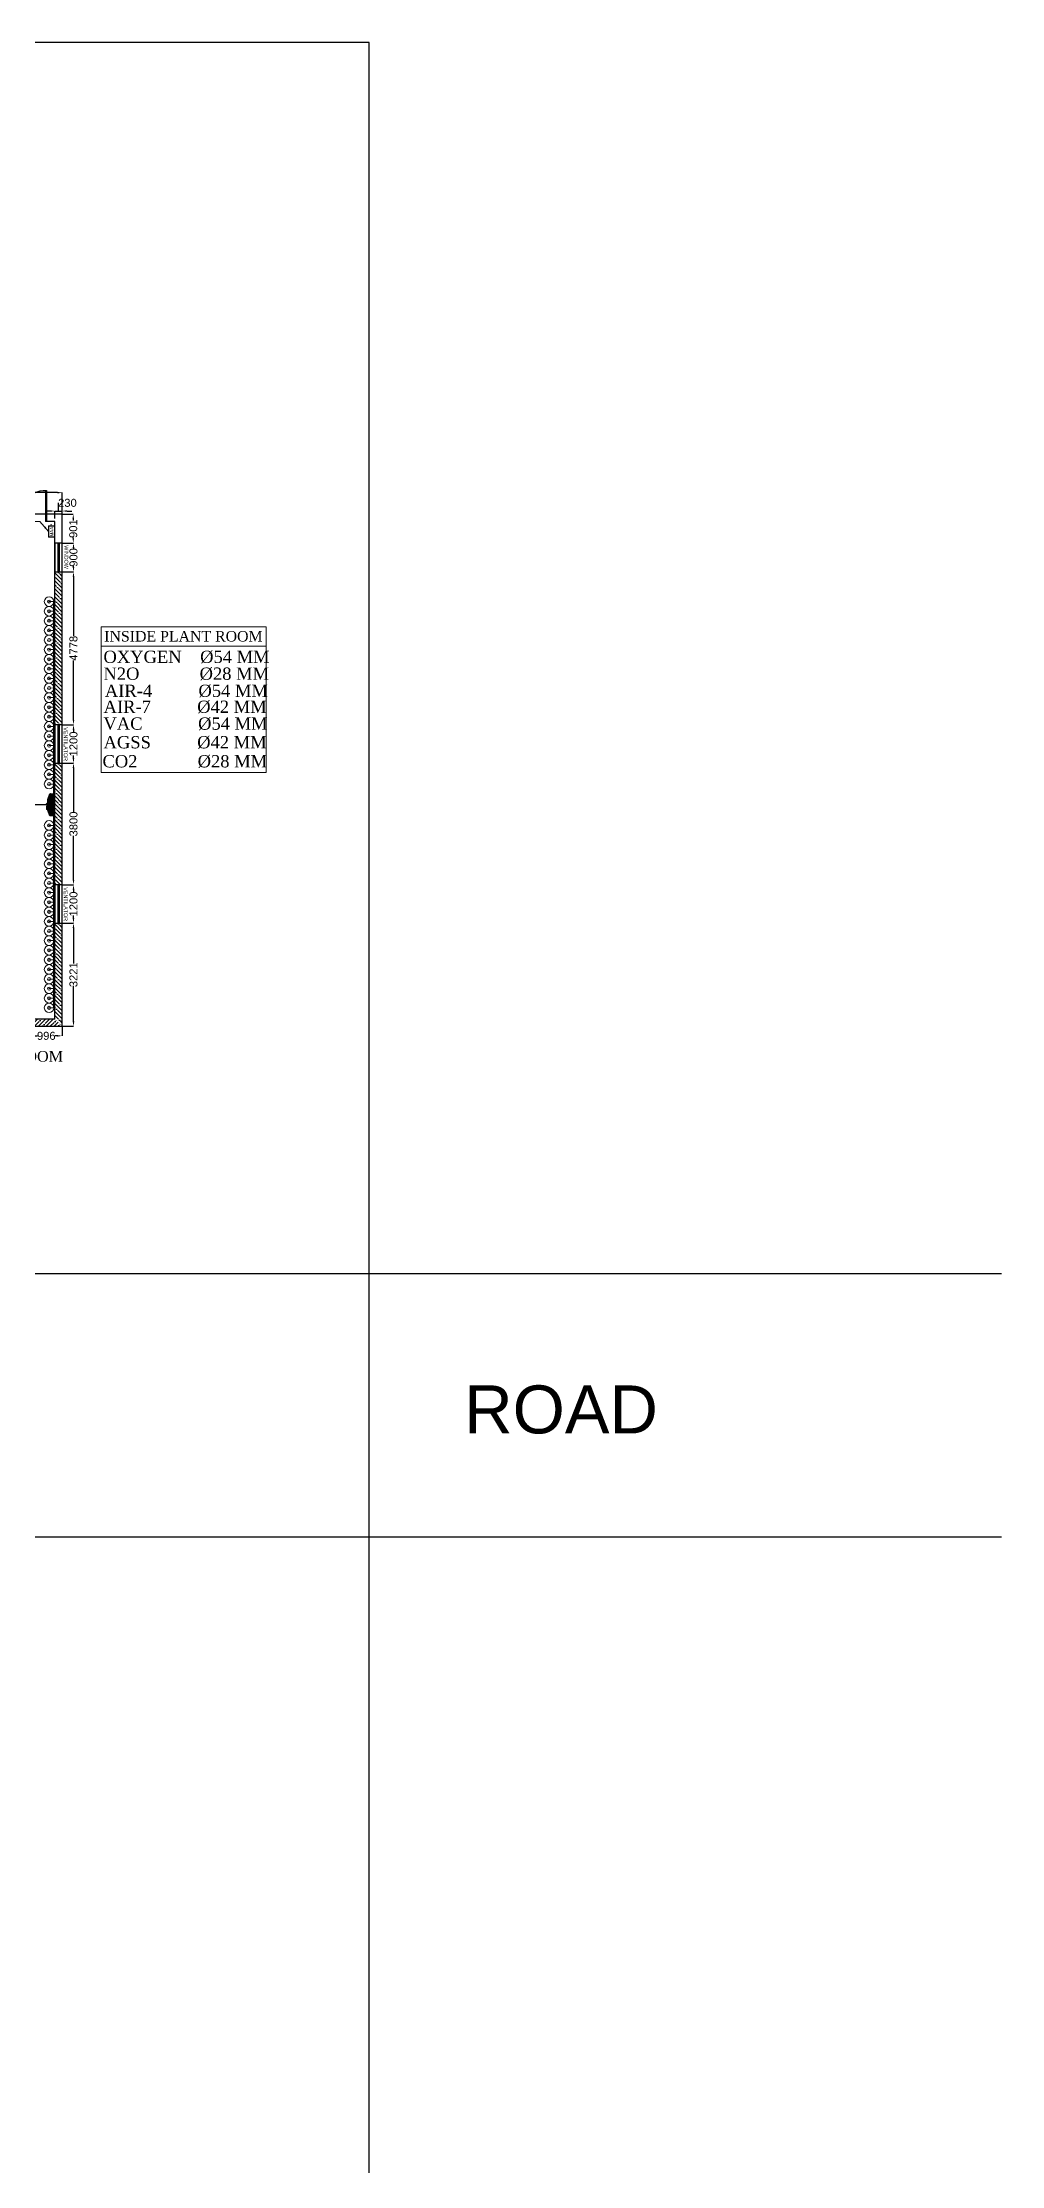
# Model space of a CAD drawing. Header units: metres. Extents: x 11749222 to 11901021, y -3863762 to -3708780.
# Drawn here: x 11871036 to 11901021, y -3775117 to -3708780 of the extents above; entities that cross this region are included whole.
import ezdxf

# ---------------------------------------------------------------- set-up
doc = ezdxf.new("R2010")
doc.units = ezdxf.units.M
doc.header["$MEASUREMENT"] = 0
doc.header["$PDMODE"] = 35
doc.layers.get('0').update_dxf_attribs({"color": 251, "linetype": 'CONTINUOUS'})
doc.layers.get('Defpoints').update_dxf_attribs({"color": 251, "linetype": 'CONTINUOUS'})
for name, color, linetype in [('-AC EQUIP.', 251, 'CONTINUOUS'), ('A-WALL', 8, 'CONTINUOUS'), ('cont', 7, 'CONTINUOUS'), ('dim ref', 251, 'CONTINUOUS'), ('DOOR', 251, 'CONTINUOUS'), ('EL', 4, 'CONTINUOUS'), ('format', 251, 'CONTINUOUS'), ('Gas legend', 8, 'CONTINUOUS'), ('HS', 251, 'CONTINUOUS'), ('I-REVISION 6', 8, 'CONTINUOUS'), ('Model-Front', 7, 'CONTINUOUS')]:
    doc.layers.add(name, color=color, linetype=linetype)
for name, color, linetype, lineweight in [('A-DOOR-IDEN', 3, 'CONTINUOUS', 13), ('M-OXY-VAC-AIR', 30, 'CONTINUOUS', 18), ('MEDI O2', 3, 'CONTINUOUS', 25), ('MGPS', 123, 'CONTINUOUS', 13)]:
    doc.layers.add(name, color=color, linetype=linetype, lineweight=lineweight)
doc.styles.add('0_RM-NM', font='arial.ttf')
doc.styles.add('Arial_1', font='arial.ttf', dxfattribs={"width": 0.8, "height": 196.706587})
doc.styles.add('DIM', font='romans.shx', dxfattribs={"width": 0.7})
doc.styles.add('Scale M 75', font='times.ttf', dxfattribs={"height": 125})
doc.styles.get("Standard").update_dxf_attribs({"font": 'arial.ttf'})
doc.styles.add('style3', font='arial.ttf', dxfattribs={"height": 200})
doc.styles.add('TR', font='times.ttf')
doc.dimstyles.new('DIM-100', dxfattribs={"dimtxt": 200, "dimasz": 75, "dimexe": 75, "dimexo": 75, "dimgap": 50, "dimtad": 1, "dimdec": 0, "dimrnd": 5, "dimdsep": 46, "dimtxsty": 'DIM', "dimblk": 'ARCHTICK', "dimcen": 2.5, "dimdle": 75, "dimclrd": 256, "dimclre": 256, "dimclrt": 3, "dimadec": 0, "dimazin": 0, "dimtfac": 1, "dimtdec": 0, "dimtmove": 2, "dimatfit": 3, "dimfxl": 1, "dimlwd": 13, "dimlwe": -1, "dimarcsym": 0})
doc.dimstyles.new('Scale 50', dxfattribs={"dimscale": 0, "dimtxt": 200, "dimasz": 150, "dimexe": 0, "dimexo": 0.1, "dimgap": 0, "dimtad": 0, "dimtoh": 1, "dimdec": 0, "dimzin": 0, "dimdsep": 46, "dimtxsty": '0_RM-NM', "dimcen": 0, "dimdle": 100, "dimclrd": 204, "dimclre": 212, "dimclrt": 224, "dimadec": 0, "dimazin": 0, "dimtfac": 1, "dimtdec": 0, "dimtofl": 0, "dimtmove": 1, "dimatfit": 3, "dimfxl": 0.15, "dimtolj": 1, "dimtzin": 0, "dimlwe": -1, "dimarcsym": 0})

# ---------------------------------------------------------------- blocks, each defined once
blk = doc.blocks.new('A$C5EC920A4')
at = {"ltscale": 5, "true_color": 0x636466}
h = blk.add_hatch(color=251, dxfattribs=at)
h.dxf.hatch_style = 1
h.paths.add_polyline_path([(315, 208), (0, 208), (0, 78), (660, 78), (660, 208), (315, 208), (315, 148)])
h.paths.add_polyline_path([(660, 52), (660, 78), (0, 78), (0, 52), (167, 0), (492, 0)])
at = {"color": 7, "lineweight": 13, "ltscale": 45}
for p, q in [((315, 208), (0, 208)), ((0, 208), (0, 78)), ((0, 78), (660, 78)), ((660, 208), (315, 208)), ((660, 78), (660, 208))]:
    blk.add_line(p, q, dxfattribs=at)
at = {"color": 7, "ltscale": 45}
for p, q in [((0, 78), (660, 78)), ((0, 78), (0, 52)), ((0, 52), (167, 0)), ((492, 0), (660, 52)), ((660, 78), (660, 52)), ((167, 0), (492, 0))]:
    blk.add_line(p, q, dxfattribs=at)
blk = doc.blocks.new('EL')
at = {"ltscale": 10, "true_color": 0x991b1e}
h = blk.add_hatch(dxfattribs=at)
h.set_pattern_fill('ANSI31', color=244)
h.paths.add_polyline_path([(-50, 0), (50, 0, 1)])
at = {"layer": 'EL', "color": 14, "lineweight": 20}
for p, q in [((-50, 0), (50, 0)), ((-37.5, 87.5), (37.5, 87.5)), ((0, 50), (0, 125))]:
    blk.add_line(p, q, dxfattribs=at)
blk.add_arc((0, 0), 50, 0, 180, dxfattribs=at)
blk = doc.blocks.new('A$C4D064DB7')
at = {"lineweight": 9}
h = blk.add_hatch(color=7, dxfattribs=at)
h.set_gradient(color1=(255, 255, 255), color2=(0, 38, 76), tint=1, name='INVCYLINDER')
h.paths.add_polyline_path([(4.5, 7.1), (3.7, 5.7), (3.7, 3.7), (12.3, 3.7), (12.3, 5.7), (11.5, 7.1), (11.5, 14.7), (12.3, 16.1), (12.3, 18.1), (3.7, 18.1), (3.7, 16.1), (4.5, 14.7)])
at = {"color": 7, "lineweight": 9}
for p, q in [((0, 11.9), (0, 10.9)), ((1, 8.4), (0.2, 7.1)), ((0.2, 7.1), (0.2, 0)), ((1, 13.7), (1, 8.4)), ((1, 13.7), (1.8, 13.7)), ((1.8, 8.2), (1, 6.8)), ((1, 6.8), (1, 0)), ((1.8, 13.7), (1.8, 8.2)), ((4, 12.9), (1.8, 12.9)), ((4, 9.9), (1.8, 9.9)), ((3.2, 12.9), (3.7, 12.9)), ((3.7, 18.1), (12.3, 18.1)), ((3.7, 16.1), (3.7, 18.1)), ((3.7, 16.1), (4.5, 14.7)), ((3.7, 5.7), (4.5, 7.1)), ((3.7, 3.7), (3.7, 5.7)), ((12.3, 3.7), (3.7, 3.7)), ((4, 13.1), (4, 9.7)), ((4, 13.1), (4.5, 13.1)), ((4, 9.7), (4.5, 9.7)), ((4.5, 14.7), (4.5, 7.1)), ((12.3, 16.1), (11.5, 14.7)), ((11.5, 14.7), (11.5, 7.1)), ((12.3, 5.7), (11.5, 7.1)), ((12.3, 18.1), (12.3, 16.1)), ((12.3, 5.7), (12.3, 3.7)), ((0.2, 0), (1, 0))]:
    blk.add_line(p, q, dxfattribs=at)
for centre, start, end in [((1, 11.9), 90, 180), ((1, 10.9), 180, 270)]:
    blk.add_arc(centre, 1, start, end, dxfattribs=at)
blk = doc.blocks.new('A$C459C3F83')
at = {"layer": 'Model-Front', "color": 240, "true_color": 0xed1f24}
for points in [[(2000, 3000), (1025, 3000)], [(2000, 2975), (1025, 2975)], [(2000, 1025), (1025, 1025)], [(2000, 1000), (1025, 1000)]]:
    blk.add_lwpolyline(points, dxfattribs=at)
for centre, start, end in [((1000, 3000), 270, 0), ((1000, 1000), 0, 90)]:
    blk.add_arc(centre, 1000, start, end, dxfattribs=at)
blk = doc.blocks.new('A$C56DD031A')
at = {"layer": 'Model-Front', "color": 152, "true_color": 0x2776bb}
blk.add_lwpolyline([(0, 230), (0, 0), (900, 0), (900, 230)], close=True, dxfattribs=at)
for points in [[(0, 135), (900, 135)], [(0, 115), (900, 115)], [(0, 95), (900, 95)]]:
    blk.add_lwpolyline(points, dxfattribs=at)
at = {"layer": 'dim ref', "color": 5, "insert": (71, 418), "char_height": 120, "width": 1338.76, "attachment_point": 1, "rotation": 359.99947, "style": 'style3'}
blk.add_mtext('WINDOW', dxfattribs=at)
blk = doc.blocks.new('*D72')
at = {"layer": 'Defpoints', "color": 0, "ltscale": 500, "transparency": 16777216}
for p in [(11864655, -3722847), (11864655, -3723520), (11871655, -3723520)]:
    blk.add_point(p, dxfattribs=at)
at = {"layer": 'MEDI O2', "color": 212, "ltscale": 500, "transparency": 16777216}
for p, q in [((11864655, -3723520), (11864655, -3722847)), ((11871655, -3723520), (11871655, -3722847))]:
    blk.add_line(p, q, dxfattribs=at)
at = {"layer": 'MEDI O2', "color": 204, "lineweight": -2, "ltscale": 500, "transparency": 16777216}
for p, q in [((11864805, -3722847), (11868155, -3722847)), ((11871505, -3722847), (11868898, -3722847))]:
    blk.add_line(p, q, dxfattribs=at)
at = {"layer": 'MEDI O2', "color": 204, "ltscale": 500, "transparency": 16777216}
for points in [[(11864805, -3722822), (11864805, -3722872), (11864655, -3722847)], [(11871505, -3722822), (11871505, -3722872), (11871655, -3722847)]]:
    blk.add_solid(points, dxfattribs=at)
at = {"layer": 'MEDI O2', "color": 224, "ltscale": 500, "transparency": 16777216, "insert": (11868526, -3722847), "char_height": 250, "attachment_point": 5, "style": '0_RM-NM'}
blk.add_mtext('\\A1;7000', dxfattribs=at)
blk = doc.blocks.new('*D73')
at = {"layer": 'Defpoints', "color": 0, "ltscale": 500, "transparency": 16777216}
for p in [(11871655, -3723421), (11871425, -3723651), (11871655, -3723651)]:
    blk.add_point(p, dxfattribs=at)
at = {"layer": 'MEDI O2', "color": 204, "lineweight": -2, "ltscale": 500, "transparency": 16777216}
for p, q in [((11871275, -3723421), (11871125, -3723421)), ((11871425, -3723421), (11871655, -3723421)), ((11871540, -3723421), (11871540, -3723166)), ((11871805, -3723421), (11871955, -3723421))]:
    blk.add_line(p, q, dxfattribs=at)
at = {"layer": 'MEDI O2', "color": 212, "ltscale": 500, "transparency": 16777216}
for p, q in [((11871425, -3723651), (11871425, -3723421)), ((11871655, -3723651), (11871655, -3723421))]:
    blk.add_line(p, q, dxfattribs=at)
at = {"layer": 'MEDI O2', "color": 204, "ltscale": 500, "transparency": 16777216}
for points in [[(11871275, -3723396), (11871275, -3723446), (11871425, -3723421)], [(11871805, -3723396), (11871805, -3723446), (11871655, -3723421)]]:
    blk.add_solid(points, dxfattribs=at)
at = {"layer": 'MEDI O2', "color": 224, "ltscale": 500, "transparency": 16777216, "insert": (11871817, -3723166), "char_height": 250, "attachment_point": 5, "style": '0_RM-NM'}
blk.add_mtext('\\A1;230', dxfattribs=at)
blk = doc.blocks.new('*D81')
at = {"layer": 'Defpoints', "color": 0, "ltscale": 500, "transparency": 16777216}
for p in [(11871655, -3723520), (11871655, -3724421), (11872000, -3724421)]:
    blk.add_point(p, dxfattribs=at)
at = {"layer": 'MEDI O2', "color": 212, "ltscale": 500, "transparency": 16777216}
for p, q in [((11871655, -3723520), (11872000, -3723520)), ((11871655, -3724421), (11872000, -3724421))]:
    blk.add_line(p, q, dxfattribs=at)
at = {"layer": 'MEDI O2', "color": 204, "lineweight": -2, "ltscale": 500, "transparency": 16777216}
for p, q in [((11872000, -3723670), (11872000, -3723719)), ((11872000, -3724271), (11872000, -3724223))]:
    blk.add_line(p, q, dxfattribs=at)
at = {"layer": 'MEDI O2', "color": 204, "ltscale": 500, "transparency": 16777216}
for points in [[(11871975, -3723670), (11872025, -3723670), (11872000, -3723520)], [(11871975, -3724271), (11872025, -3724271), (11872000, -3724421)]]:
    blk.add_solid(points, dxfattribs=at)
at = {"layer": 'MEDI O2', "color": 224, "ltscale": 500, "transparency": 16777216, "insert": (11872000, -3723971), "char_height": 250, "attachment_point": 5, "rotation": 90, "style": '0_RM-NM'}
blk.add_mtext('\\A1;901', dxfattribs=at)
blk = doc.blocks.new('*D82')
at = {"layer": 'Defpoints', "color": 0, "ltscale": 500, "transparency": 16777216}
for p in [(11871655, -3725321), (11871655, -3730099), (11872007, -3730099)]:
    blk.add_point(p, dxfattribs=at)
at = {"layer": 'MEDI O2', "color": 212, "ltscale": 500, "transparency": 16777216}
for p, q in [((11871655, -3725321), (11872007, -3725321)), ((11871655, -3730099), (11872007, -3730099))]:
    blk.add_line(p, q, dxfattribs=at)
at = {"layer": 'MEDI O2', "color": 204, "lineweight": -2, "ltscale": 500, "transparency": 16777216}
for p, q in [((11872007, -3725471), (11872007, -3727332)), ((11872007, -3729949), (11872007, -3728089))]:
    blk.add_line(p, q, dxfattribs=at)
at = {"layer": 'MEDI O2', "color": 204, "ltscale": 500, "transparency": 16777216}
for points in [[(11871982, -3725471), (11872032, -3725471), (11872007, -3725321)], [(11871982, -3729949), (11872032, -3729949), (11872007, -3730099)]]:
    blk.add_solid(points, dxfattribs=at)
at = {"layer": 'MEDI O2', "color": 224, "ltscale": 500, "transparency": 16777216, "insert": (11872007, -3727710), "char_height": 250, "attachment_point": 5, "rotation": 90, "style": '0_RM-NM'}
blk.add_mtext('\\A1;4778', dxfattribs=at)
blk = doc.blocks.new('*D83')
at = {"layer": 'Defpoints', "color": 0, "ltscale": 500, "transparency": 16777216}
for p in [(11871655, -3731299), (11871655, -3735099), (11872007, -3735099)]:
    blk.add_point(p, dxfattribs=at)
at = {"layer": 'MEDI O2', "color": 212, "ltscale": 500, "transparency": 16777216}
for p, q in [((11871655, -3731299), (11872007, -3731299)), ((11871655, -3735099), (11872007, -3735099))]:
    blk.add_line(p, q, dxfattribs=at)
at = {"layer": 'MEDI O2', "color": 204, "lineweight": -2, "ltscale": 500, "transparency": 16777216}
for p, q in [((11872007, -3731449), (11872007, -3732826)), ((11872007, -3734949), (11872007, -3733572))]:
    blk.add_line(p, q, dxfattribs=at)
at = {"layer": 'MEDI O2', "color": 204, "ltscale": 500, "transparency": 16777216}
for points in [[(11871982, -3731449), (11872032, -3731449), (11872007, -3731299)], [(11871982, -3734949), (11872032, -3734949), (11872007, -3735099)]]:
    blk.add_solid(points, dxfattribs=at)
at = {"layer": 'MEDI O2', "color": 224, "ltscale": 500, "transparency": 16777216, "insert": (11872007, -3733199), "char_height": 250, "attachment_point": 5, "rotation": 90, "style": '0_RM-NM'}
blk.add_mtext('\\A1;3800', dxfattribs=at)
blk = doc.blocks.new('*D84')
at = {"layer": 'Defpoints', "color": 0, "ltscale": 500, "transparency": 16777216}
for p in [(11871655, -3736299), (11871655, -3739520), (11872007, -3739520)]:
    blk.add_point(p, dxfattribs=at)
at = {"layer": 'MEDI O2', "color": 212, "ltscale": 500, "transparency": 16777216}
for p, q in [((11871655, -3736299), (11872007, -3736299)), ((11871655, -3739520), (11872007, -3739520))]:
    blk.add_line(p, q, dxfattribs=at)
at = {"layer": 'MEDI O2', "color": 204, "lineweight": -2, "ltscale": 500, "transparency": 16777216}
for p, q in [((11872007, -3736449), (11872007, -3737561)), ((11872007, -3739370), (11872007, -3738259))]:
    blk.add_line(p, q, dxfattribs=at)
at = {"layer": 'MEDI O2', "color": 204, "ltscale": 500, "transparency": 16777216}
for points in [[(11871982, -3736449), (11872032, -3736449), (11872007, -3736299)], [(11871982, -3739370), (11872032, -3739370), (11872007, -3739520)]]:
    blk.add_solid(points, dxfattribs=at)
at = {"layer": 'MEDI O2', "color": 224, "ltscale": 500, "transparency": 16777216, "insert": (11872007, -3737910), "char_height": 250, "attachment_point": 5, "rotation": 90, "style": '0_RM-NM'}
blk.add_mtext('\\A1;3221', dxfattribs=at)
blk = doc.blocks.new('*D85')
at = {"layer": 'Defpoints', "color": 0, "ltscale": 500, "transparency": 16777216}
for p in [(11870658, -3739520), (11870658, -3739820), (11871655, -3739520)]:
    blk.add_point(p, dxfattribs=at)
at = {"layer": 'MEDI O2', "color": 212, "ltscale": 500, "transparency": 16777216}
for p, q in [((11870658, -3739520), (11870658, -3739820)), ((11871655, -3739520), (11871655, -3739820))]:
    blk.add_line(p, q, dxfattribs=at)
at = {"layer": 'MEDI O2', "color": 204, "lineweight": -2, "ltscale": 500, "transparency": 16777216}
for p, q in [((11870808, -3739820), (11870880, -3739820)), ((11871505, -3739820), (11871433, -3739820))]:
    blk.add_line(p, q, dxfattribs=at)
at = {"layer": 'MEDI O2', "color": 204, "ltscale": 500, "transparency": 16777216}
for points in [[(11870808, -3739795), (11870808, -3739845), (11870658, -3739820)], [(11871505, -3739795), (11871505, -3739845), (11871655, -3739820)]]:
    blk.add_solid(points, dxfattribs=at)
at = {"layer": 'MEDI O2', "color": 224, "ltscale": 500, "transparency": 16777216, "insert": (11871156, -3739820), "char_height": 250, "attachment_point": 5, "style": '0_RM-NM'}
blk.add_mtext('\\A1;996', dxfattribs=at)
blk = doc.blocks.new('*D90')
at = {"layer": 'Defpoints', "color": 0, "ltscale": 500, "transparency": 16777216}
for p in [(11871655, -3724421), (11871655, -3725321), (11872007, -3725321)]:
    blk.add_point(p, dxfattribs=at)
at = {"layer": 'MEDI O2', "color": 212, "ltscale": 500, "transparency": 16777216}
for p, q in [((11871655, -3724421), (11872007, -3724421)), ((11871655, -3725321), (11872007, -3725321))]:
    blk.add_line(p, q, dxfattribs=at)
at = {"layer": 'MEDI O2', "color": 204, "lineweight": -2, "ltscale": 500, "transparency": 16777216}
for p, q in [((11872007, -3724571), (11872007, -3724595)), ((11872007, -3725171), (11872007, -3725147))]:
    blk.add_line(p, q, dxfattribs=at)
at = {"layer": 'MEDI O2', "color": 204, "ltscale": 500, "transparency": 16777216}
for points in [[(11871982, -3724571), (11872032, -3724571), (11872007, -3724421)], [(11871982, -3725171), (11872032, -3725171), (11872007, -3725321)]]:
    blk.add_solid(points, dxfattribs=at)
at = {"layer": 'MEDI O2', "color": 224, "ltscale": 500, "transparency": 16777216, "insert": (11872007, -3724871), "char_height": 250, "attachment_point": 5, "rotation": 90, "style": '0_RM-NM'}
blk.add_mtext('\\A1;900', dxfattribs=at)
blk = doc.blocks.new('*D91')
at = {"layer": 'Defpoints', "color": 0, "ltscale": 500, "transparency": 16777216}
for p in [(11871655, -3730099), (11871655, -3731299), (11872007, -3731299)]:
    blk.add_point(p, dxfattribs=at)
at = {"layer": 'MEDI O2', "color": 212, "ltscale": 500, "transparency": 16777216}
for p, q in [((11871655, -3730099), (11872007, -3730099)), ((11871655, -3731299), (11872007, -3731299))]:
    blk.add_line(p, q, dxfattribs=at)
at = {"layer": 'MEDI O2', "color": 204, "lineweight": -2, "ltscale": 500, "transparency": 16777216}
for p, q in [((11872007, -3730249), (11872007, -3730338)), ((11872007, -3731149), (11872007, -3731060))]:
    blk.add_line(p, q, dxfattribs=at)
at = {"layer": 'MEDI O2', "color": 204, "ltscale": 500, "transparency": 16777216}
for points in [[(11871982, -3730249), (11872032, -3730249), (11872007, -3730099)], [(11871982, -3731149), (11872032, -3731149), (11872007, -3731299)]]:
    blk.add_solid(points, dxfattribs=at)
at = {"layer": 'MEDI O2', "color": 224, "ltscale": 500, "transparency": 16777216, "insert": (11872007, -3730699), "char_height": 250, "attachment_point": 5, "rotation": 90, "style": '0_RM-NM'}
blk.add_mtext('\\A1;1200', dxfattribs=at)
blk = doc.blocks.new('*D92')
at = {"layer": 'Defpoints', "color": 0, "ltscale": 500, "transparency": 16777216}
for p in [(11871655, -3735099), (11871655, -3736299), (11872007, -3736299)]:
    blk.add_point(p, dxfattribs=at)
at = {"layer": 'MEDI O2', "color": 212, "ltscale": 500, "transparency": 16777216}
for p, q in [((11871655, -3735099), (11872007, -3735099)), ((11871655, -3736299), (11872007, -3736299))]:
    blk.add_line(p, q, dxfattribs=at)
at = {"layer": 'MEDI O2', "color": 204, "lineweight": -2, "ltscale": 500, "transparency": 16777216}
for p, q in [((11872007, -3735249), (11872007, -3735338)), ((11872007, -3736149), (11872007, -3736060))]:
    blk.add_line(p, q, dxfattribs=at)
at = {"layer": 'MEDI O2', "color": 204, "ltscale": 500, "transparency": 16777216}
for points in [[(11871982, -3735249), (11872032, -3735249), (11872007, -3735099)], [(11871982, -3736149), (11872032, -3736149), (11872007, -3736299)]]:
    blk.add_solid(points, dxfattribs=at)
at = {"layer": 'MEDI O2', "color": 224, "ltscale": 500, "transparency": 16777216, "insert": (11872007, -3735699), "char_height": 250, "attachment_point": 5, "rotation": 90, "style": '0_RM-NM'}
blk.add_mtext('\\A1;1200', dxfattribs=at)
blk = doc.blocks.new('_ArchTick')
at = {"color": 0, "linetype": 'ByBlock', "const_width": 0.15}
blk.add_lwpolyline([(-0.5, -0.5), (0.5, 0.5)], dxfattribs=at)

msp = doc.modelspace()

# ---------------------------------------------------------------- hatches: boundary and pattern name
at = {"layer": 'HS', "ltscale": 500, "true_color": 0x636466}
h = msp.add_hatch(dxfattribs=at)
h.set_pattern_fill('ANSI35', color=251, scale=700, angle=450)
h.set_pattern_definition([(135, (8165754.34, -15078055.4), (-123.7436867, -123.7436867), []), (135, (8165754.34, -15077931.66), (-123.7436867, -123.7436867), [218.75, -43.75, 0, -43.75])])
edge = h.paths.add_edge_path()
edge.add_line((11871424.6, -3730099.6), (11871654.6, -3730098.6))
edge.add_line((11871654.6, -3730098.6), (11871654.6, -3725321.1))
edge.add_line((11871654.6, -3725321.1), (11871424.6, -3725321.1))
edge.add_line((11871424.6, -3725321.1), (11871424.6, -3730099.1))
h = msp.add_hatch(dxfattribs=at)
h.set_pattern_fill('ANSI35', color=251, scale=700, angle=450)
h.set_pattern_definition([(135, (8165754.33, -15084033.34), (-123.7436867, -123.7436867), []), (135, (8165754.33, -15083909.6), (-123.7436867, -123.7436867), [218.75, -43.75, 0, -43.75])])
edge = h.paths.add_edge_path()
edge.add_line((11871424.6, -3735100.1), (11871654.6, -3735099.1))
edge.add_line((11871654.6, -3735099.1), (11871654.6, -3731299.1))
edge.add_line((11871654.6, -3731299.1), (11871424.6, -3731299.1))
edge.add_line((11871424.6, -3731299.1), (11871424.6, -3735099.1))
h = msp.add_hatch(dxfattribs=at)
h.set_pattern_fill('ANSI35', color=251, scale=700, angle=450)
h.set_pattern_definition([(135, (8165754.33, -15089033.34), (-123.7436867, -123.7436867), []), (135, (8165754.33, -15088909.6), (-123.7436867, -123.7436867), [218.75, -43.75, 0, -43.75])])
edge = h.paths.add_edge_path()
edge.add_line((11871424.6, -3739290.3), (11871654.6, -3739520.3))
edge.add_line((11871654.6, -3739520.3), (11871654.6, -3736299.1))
edge.add_line((11871654.6, -3736299.1), (11871424.6, -3736299.1))
edge.add_line((11871424.6, -3736299.1), (11871424.6, -3739252))
h = msp.add_hatch(dxfattribs=at)
h.set_pattern_fill('ANSI35', color=251, scale=700, angle=360)
h.set_pattern_definition([(45, (520915.37, -33620.07), (-123.7436867, 123.7436867), []), (45, (521039.11, -33620.07), (-123.7436867, 123.7436867), [218.75, -43.75, 0, -43.75])])
edge = h.paths.add_edge_path()
edge.add_line((11870658.4, -3739290.3), (11870658.4, -3739520.4))
edge.add_line((11870658.4, -3739520.4), (11871654.6, -3739520.3))
edge.add_line((11871654.6, -3739520.3), (11871424.6, -3739290.3))
edge.add_line((11871424.6, -3739290.3), (11870696.7, -3739290.3))

# ---------------------------------------------------------------- linework, layer by layer
at = {"layer": 'A-WALL', "color": 0, "lineweight": 15}
for points in [[(11871424.6, -3724242.3), (11871224.3, -3724242.3), (11871224.3, -3723882.3), (11871424.6, -3723882.3)], [(11871412.2, -3724231.2), (11871236.7, -3724231.2), (11871236.7, -3723895.9), (11871412.2, -3723895.9)]]:
    msp.add_lwpolyline(points, close=True, dxfattribs=at)
at = {"layer": 'I-REVISION 6', "color": 7}
msp.add_lwpolyline([(11771693.7, -3708780.2), (11771693.7, -3863728.8), (11881253.4, -3863728.8), (11881253.4, -3708780.2)], close=True, dxfattribs=at)
at = {"layer": 'M-OXY-VAC-AIR', "color": 3, "lineweight": 15}
for points in [[(11871234.6, -3726250.4), (11871394.4, -3726250.9)], [(11871234.6, -3726550.4), (11871394.4, -3726550.9)], [(11871234.6, -3726850.4), (11871394.4, -3726850.9)], [(11871234.6, -3727150.4), (11871394.4, -3727150.9)], [(11871234.6, -3727450.4), (11871394.4, -3727450.9)], [(11871234.6, -3727750.4), (11871394.4, -3727750.9)], [(11871234.6, -3728050.4), (11871394.4, -3728050.9)], [(11871234.6, -3728350.4), (11871394.4, -3728350.9)], [(11871234.6, -3728650.4), (11871394.4, -3728650.9)], [(11871234.6, -3728950.4), (11871394.4, -3728950.9)], [(11871234.6, -3729250.4), (11871394.4, -3729250.9)], [(11871234.6, -3729550.4), (11871394.4, -3729550.9)], [(11871234.6, -3729850.4), (11871394.4, -3729850.9)], [(11871234.6, -3730150.4), (11871394.4, -3730150.9)], [(11871234.6, -3730450.4), (11871394.4, -3730450.9)], [(11871234.6, -3730750.4), (11871394.4, -3730750.9)], [(11871234.6, -3731050.4), (11871394.4, -3731050.9)], [(11871234.6, -3731350.4), (11871394.4, -3731350.9)], [(11871234.6, -3731650.4), (11871394.4, -3731650.9)], [(11871234.6, -3731950.4), (11871394.4, -3731950.9)], [(11871234.6, -3733244.4), (11871394.4, -3733243.9)], [(11871234.6, -3733544.4), (11871394.4, -3733543.9)], [(11871234.6, -3733844.4), (11871394.4, -3733843.9)], [(11871234.6, -3734144.4), (11871394.4, -3734143.9)], [(11871234.6, -3734444.4), (11871394.4, -3734443.9)], [(11871234.6, -3734744.4), (11871394.4, -3734743.9)], [(11871234.6, -3735044.4), (11871394.4, -3735043.9)], [(11871234.6, -3735344.4), (11871394.4, -3735343.9)], [(11871234.6, -3735644.4), (11871394.4, -3735643.9)], [(11871234.6, -3735944.4), (11871394.4, -3735943.9)], [(11871234.6, -3736244.4), (11871394.4, -3736243.9)], [(11871234.6, -3736544.4), (11871394.4, -3736543.9)], [(11871234.6, -3736844.4), (11871394.4, -3736843.9)], [(11871234.6, -3737144.4), (11871394.4, -3737143.9)], [(11871234.6, -3737444.4), (11871394.4, -3737443.9)], [(11871234.6, -3737744.4), (11871394.4, -3737743.9)], [(11871234.6, -3738044.4), (11871394.4, -3738043.9)], [(11871234.6, -3738344.4), (11871394.4, -3738343.9)], [(11871234.6, -3738644.4), (11871394.4, -3738643.9)], [(11871234.6, -3738944.4), (11871394.4, -3738943.9)]]:
    msp.add_lwpolyline(points, dxfattribs=at)
for centre, radius in [((11871244.4, -3726250.8), 150), ((11871244.4, -3726550.8), 150), ((11871244.4, -3726850.8), 150), ((11871244.4, -3726250.8), 47.1), ((11871244.4, -3726550.8), 47.1), ((11871244.4, -3727150.8), 150), ((11871244.4, -3727450.8), 150), ((11871244.4, -3726850.8), 47.1), ((11871244.4, -3727150.8), 47.1), ((11871244.4, -3727450.8), 47.1), ((11871244.4, -3727750.8), 150), ((11871244.4, -3728050.8), 150), ((11871244.4, -3727750.8), 47.1), ((11871244.4, -3728050.8), 47.1), ((11871244.4, -3728350.8), 150), ((11871244.4, -3728650.8), 150), ((11871244.4, -3728350.8), 47.1), ((11871244.4, -3728650.8), 47.1), ((11871244.4, -3728950.8), 150), ((11871244.4, -3729250.8), 150), ((11871244.4, -3729550.8), 150), ((11871244.4, -3728950.8), 47.1), ((11871244.4, -3729250.8), 47.1), ((11871244.4, -3729850.8), 150), ((11871244.4, -3730150.8), 150), ((11871244.4, -3729550.8), 47.1), ((11871244.4, -3729850.8), 47.1), ((11871244.4, -3730150.8), 47.1), ((11871244.4, -3730450.8), 150), ((11871244.4, -3730750.8), 150), ((11871244.4, -3730450.8), 47.1), ((11871244.4, -3730750.8), 47.1), ((11871244.4, -3731050.8), 150), ((11871244.4, -3731350.8), 150), ((11871244.4, -3731050.8), 47.1), ((11871244.4, -3731350.8), 47.1), ((11871244.4, -3731650.8), 150), ((11871244.4, -3731950.8), 150), ((11871244.4, -3731650.8), 47.1), ((11871244.4, -3731950.8), 47.1), ((11871244.4, -3733244), 150), ((11871244.4, -3733544), 150), ((11871244.4, -3733244), 47.1), ((11871244.4, -3733844), 150), ((11871244.4, -3734144), 150), ((11871244.4, -3733544), 47.1), ((11871244.4, -3733844), 47.1), ((11871244.4, -3734444), 150), ((11871244.4, -3734744), 150), ((11871244.4, -3734144), 47.1), ((11871244.4, -3734444), 47.1), ((11871244.4, -3734744), 47.1), ((11871244.4, -3735044), 150), ((11871244.4, -3735344), 150), ((11871244.4, -3735044), 47.1), ((11871244.4, -3735344), 47.1), ((11871244.4, -3735644), 150), ((11871244.4, -3735944), 150), ((11871244.4, -3735644), 47.1), ((11871244.4, -3735944), 47.1), ((11871244.4, -3736244), 150), ((11871244.4, -3736544), 150), ((11871244.4, -3736844), 150), ((11871244.4, -3736244), 47.1), ((11871244.4, -3736544), 47.1), ((11871244.4, -3737144), 150), ((11871244.4, -3737444), 150), ((11871244.4, -3736844), 47.1), ((11871244.4, -3737144), 47.1), ((11871244.4, -3737444), 47.1), ((11871244.4, -3737744), 150), ((11871244.4, -3738044), 150), ((11871244.4, -3737744), 47.1), ((11871244.4, -3738044), 47.1), ((11871244.4, -3738344), 150), ((11871244.4, -3738644), 150), ((11871244.4, -3738344), 47.1), ((11871244.4, -3738644), 47.1), ((11871244.4, -3738944), 150), ((11871244.4, -3738944), 47.1)]:
    msp.add_circle(centre, radius, dxfattribs=at)
at = {"layer": 'MEDI O2', "ltscale": 500}
for p, q in [((11871394.4, -3732255.1), (11871394.4, -3726250.8)), ((11871394.4, -3738944), (11871394.4, -3732939.7))]:
    msp.add_line(p, q, dxfattribs=at)
at = {"layer": 'MEDI O2', "color": 8, "ltscale": 500}
for points in [[(11869160.6, -3723520.3), (11864654.6, -3723520.3), (11864654.6, -3739520.3), (11871654.6, -3739520.3), (11871654.6, -3723520.3), (11871160.6, -3723520.3)], [(11871135.6, -3723520.3), (11869185.6, -3723520.3)], [(11871424.6, -3739290.3), (11871424.6, -3739290.3), (11871424.6, -3723750.3), (11871135.6, -3723750.3)], [(11868694.4, -3739290.3), (11871424.6, -3739290.3)]]:
    msp.add_lwpolyline(points, dxfattribs=at)
at = {"layer": 'MEDI O2'}
msp.add_lwpolyline([(11864654.6, -3723978.8), (11870307.5, -3723978.8), (11870307.5, -3732588.1), (11871208.2, -3732588.1), (11871208.3, -3732587.9)], dxfattribs=at)
at = {"layer": 'MEDI O2', "color": 251, "ltscale": 500, "true_color": 0x636466}
for points in [[(11853409, -3747239.8), (11901021.3, -3747239.8)], [(11853409, -3755477.8), (11901021.3, -3755477.8)]]:
    msp.add_lwpolyline(points, dxfattribs=at)
at = {"layer": 'MGPS', "color": 206, "lineweight": 9}
for points in [[(11872870.2, -3727645.6), (11878030.8, -3727645.6), (11878030.8, -3727042.1), (11872870.2, -3727042.1)], [(11872870.2, -3727645.6), (11878030.8, -3727645.6), (11878030.8, -3731585.6), (11872870.2, -3731585.6)]]:
    msp.add_lwpolyline(points, close=True, dxfattribs=at)
at = {"layer": 'Model-Front', "color": 152, "true_color": 0x2776bb}
for points in [[(11871654.6, -3730099.1), (11871424.6, -3730099.1), (11871424.6, -3731299.1), (11871654.6, -3731299.1)], [(11871654.6, -3735099.1), (11871424.6, -3735099.1), (11871424.6, -3736299.1), (11871654.6, -3736299.1)]]:
    msp.add_lwpolyline(points, close=True, dxfattribs=at)
for points in [[(11871519.6, -3730099.1), (11871519.6, -3731299.1)], [(11871539.6, -3730099.1), (11871539.6, -3731299.1)], [(11871559.6, -3730099.1), (11871559.6, -3731299.1)], [(11871519.6, -3735099.1), (11871519.6, -3736299.1)], [(11871539.6, -3735099.1), (11871539.6, -3736299.1)], [(11871559.6, -3735099.1), (11871559.6, -3736299.1)]]:
    msp.add_lwpolyline(points, dxfattribs=at)

# ---------------------------------------------------------------- block references
at = {"layer": '-AC EQUIP.', "lineweight": 15, "ltscale": 10, "xscale": -1.037200455045991, "yscale": 1.037200455045991, "zscale": 1.037200455045991, "rotation": 270}
msp.add_blockref('A$C5EC920A4', (11871208.3, -3732939.7), dxfattribs=at)
msp.add_blockref('A$C5EC920A4', (11871208.3, -3732939.7), dxfattribs=at)
at = {"layer": 'cont', "lineweight": 15, "xscale": 1.037200455045991, "yscale": 1.037200455045991, "zscale": 1.037200455045991, "rotation": 89.99999999999999}
msp.add_blockref('EL', (11871424.6, -3732578.6), dxfattribs=at)
at = {"layer": 'DOOR', "color": 0, "lineweight": 15, "xscale": 14.10749453407537, "yscale": 14.10749453407537, "zscale": 14.10749453407537, "rotation": 0.177615895680759}
msp.add_blockref('A$C4D064DB7', (11871156.2, -3732743.7), dxfattribs=at)
at = {"layer": 'MEDI O2', "ltscale": 500, "rotation": 270}
msp.add_blockref('A$C56DD031A', (11871424.6, -3724421.2), dxfattribs=at)
at = {"layer": 'Model-Front', "xscale": -1, "rotation": 270}
msp.add_blockref('A$C459C3F83', (11868160.6, -3724775.3), dxfattribs=at)

# ---------------------------------------------------------------- texts
at = {"lineweight": 0, "ltscale": 500, "insert": (11887251.1, -3750742), "char_height": 1500, "width": 2377.08, "attachment_point": 2}
msp.add_mtext('ROAD', dxfattribs=at)
at = {"layer": 'A-DOOR-IDEN', "color": 7, "style": 'Arial_1', "width": 0.8}
msp.add_text('MAAP', height=100, rotation=90, dxfattribs=at).set_placement((11871376.8, -3724216.7, 0))
at = {"layer": 'dim ref', "color": 5, "char_height": 120, "width": 1338.76, "attachment_point": 1, "rotation": 269.999469, "style": 'style3'}
for insert in [(11871823.6, -3730178.1), (11871823.6, -3735178.1)]:
    msp.add_mtext('VENTILATOR', dxfattribs=dict(at, insert=insert))
at = {"layer": 'format', "color": 1, "insert": (11864391.8, -3740291.6), "char_height": 334.711, "width": 7861.937, "attachment_point": 1, "style": 'TR'}
msp.add_mtext('PLANT AND MANIFOLD ROOM', dxfattribs=at)
at = {"layer": 'MGPS', "color": 1, "lineweight": 9, "style": 'Scale M 75'}
msp.add_text('INSIDE PLANT ROOM', height=327.733, rotation=0.000003, dxfattribs=at).set_placement((11872968.5, -3727497.8))
at = {"layer": 'MGPS', "color": 7, "lineweight": 9, "style": 'Scale M 75'}
for s, p in [('OXYGEN    Ø54 MM', (11872943.4, -3728168.1)), ('N2O             Ø28 MM', (11872942.6, -3728694)), ('AIR-7          Ø42 MM', (11872948, -3729727.8)), ('AIR-4          Ø54 MM', (11872987.4, -3729228.6)), ('VAC            Ø54 MM', (11872943.5, -3730253.5)), ('AGSS          Ø42 MM', (11872946.8, -3730836.6)), ('CO2             Ø28 MM', (11872913.4, -3731430.7))]:
    msp.add_text(s, height=383.261, rotation=0.000003, dxfattribs=at).set_placement(p)

# ---------------------------------------------------------------- dimensions: what is measured, and where the dimension line sits
at = {"layer": 'MEDI O2', "ltscale": 500}
dim = msp.add_linear_dim(base=(11864654.6, -3722846.8), p1=(11871654.6, -3723520.3), p2=(11864654.6, -3723520.3), dimstyle='Scale 50', override={"dimscale": 1, "dimtxt": 250}, dxfattribs=at)
dim.commit()
dim.dimension.update_dxf_attribs({"geometry": '*D72', "text_midpoint": (11868526.4, -3722846.8), "dimtype": 160})
for base, p1, p2, picture, middle in [((11871654.6, -3723421.2), (11871424.6, -3723651.2), (11871654.6, -3723651.2), '*D73', (11871539.6, -3723165.7)), ((11870658.4, -3739819.5), (11871654.6, -3739520.3), (11870658.4, -3739520.3), '*D85', (11871156.5, -3739819.5))]:
    dim = msp.add_linear_dim(base=base, p1=p1, p2=p2, dimstyle='Scale 50', override={"dimscale": 1, "dimtxt": 250}, dxfattribs=at)
    dim.commit()
    dim.dimension.update_dxf_attribs({"geometry": picture, "text_midpoint": middle})
for base, p1, p2, picture, middle in [((11871999.8, -3724421.1), (11871654.6, -3723520.3), (11871654.6, -3724421.1), '*D81', (11871999.8, -3723970.7)), ((11872006.6, -3725321.1), (11871654.6, -3724421.1), (11871654.6, -3725321.1), '*D90', (11872006.6, -3724871.1)), ((11872006.6, -3730099.1), (11871654.6, -3725321.1), (11871654.6, -3730099.1), '*D82', (11872006.6, -3727710.1)), ((11872006.6, -3731299.1), (11871654.6, -3730099.1), (11871654.6, -3731299.1), '*D91', (11872006.6, -3730699.1)), ((11872006.6, -3735099.1), (11871654.6, -3731299.1), (11871654.6, -3735099.1), '*D83', (11872006.6, -3733199.1)), ((11872006.6, -3736299.1), (11871654.6, -3735099.1), (11871654.6, -3736299.1), '*D92', (11872006.6, -3735699.1)), ((11872006.6, -3739520.3), (11871654.6, -3736299.1), (11871654.6, -3739520.3), '*D84', (11872006.6, -3737909.7))]:
    dim = msp.add_linear_dim(base=base, p1=p1, p2=p2, angle=270, dimstyle='Scale 50', override={"dimscale": 1, "dimtxt": 250}, dxfattribs=at)
    dim.commit()
    dim.dimension.update_dxf_attribs({"geometry": picture, "text_midpoint": middle})

# ---------------------------------------------------------------- leaders
at = {"layer": 'Gas legend', "color": 2}
msp.add_leader([(11871224.3, -3724062.3), (11870959, -3723747.4), (11870286, -3723747.4)], dimstyle='DIM-100', override={"dimasz": 175, "dimgap": 100, "dimtad": 0, "dimclrd": 7, "dimfxl": 0.18, "dimarcsym": 1}, dxfattribs=at)

doc.saveas('drawing.dxf')
